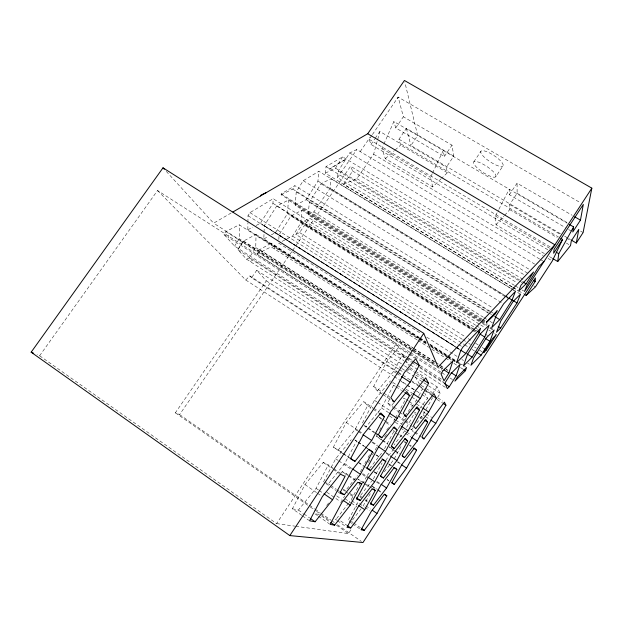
<?xml version="1.0" encoding="UTF-8"?>
<svg xmlns="http://www.w3.org/2000/svg" width="623" height="623" viewBox="0 0 623 623"><rect width="100%" height="100%" fill="white"/><g stroke="black" fill="none" stroke-linecap="round" stroke-linejoin="round"><path stroke-width="0.47" stroke-dasharray="3.12 2.34" d="M418.126 338.188L247.845 229.739L247.915 223.198M247.931 222.263L248.001 215.722L249.955 212.63L273.154 198.721L475.661 325.222M246.568 259.207L249.239 257.86L255.749 247.572L256.03 234.435L243.538 241.039L237.978 249.815L246.568 259.207L403.961 360.694M419.24 337.861L263.841 238.921L264.02 233.259M264.043 232.317L264.253 225.713L276.737 205.987L288.371 200.147L480.886 320.012M417.122 339.917L271.145 246.864L271.293 243.204L419.045 337.253M256.17 225.448L260.336 223.307L272.96 203.347L273.154 198.721M274.665 249.107L274.836 245.462M481.517 319.467L281.137 194.758L281.175 193.917L294.905 185.693L492.256 307.622M278.839 239.419L279.073 234.824L290.996 215.971L301.89 210.216L480.123 321.266M271.332 234.871L275.491 232.62L287.553 213.557L288.371 200.147M480.979 320.954L295.279 205.294L296.221 191.822L303.276 180.67L318.875 171.325L510.486 288.27M282.118 241.35L292.53 236.117L300.893 222.894L301.89 210.216M479.149 321.46L308.214 214.935L309.327 202.195L320.985 183.762L331.163 178.653L512.184 289.134M295.279 205.294L306.158 199.687L317.948 181.052L318.875 171.325M512.059 287.016L325.338 173.155L326.008 166.614L342.65 156.864L529.402 269.471M308.214 214.935L313.86 211.882L330.081 188.348L331.163 178.653M514.512 285.404L337.495 177.594L338.281 170.975L349.69 152.947L356.823 149.551L539.791 259.137M512.044 286.821L343.655 184.143L356.854 178.637L373.629 154.208L379.874 131.484L558.434 236.989M441.092 178.809L432.712 186.916L385.31 158.624L381.915 148.492L383.457 145.011M383.846 144.147L393.876 121.54L567.148 223.205M432.712 186.916L430.493 177.391L432.136 173.918M432.541 173.046L443.226 150.478L444.347 156.505L395.714 127.925L393.876 121.54M544.401 253.584L496.056 224.724L495.449 216.033L498.47 210.161M498.898 209.32L509.24 189.182L509.388 194.726L565.263 227.559M301.766 515.346L292.421 508.789L304.974 484.562L323.205 462.453L328.337 464.937L333.11 468.2M342.743 453.482L333.383 447.135L346.248 422.48L363.645 401.57L373.021 407.769M292.421 508.789L298.394 510.066L316.079 488.339L328.337 464.937M323.524 481.898L335.688 458.754L351.24 439.721M382.211 394.079L377.421 390.933L373.652 386.509L386.828 361.433L398.463 347.587L396.236 343.717L157.541 190.521L39.623 355.756L37.076 354.689M333.383 447.135L338.234 450.008L355.141 429.411L367.687 405.612L363.645 401.57M362.438 422.986L374.439 400.301L390.45 380.871M324.342 482.21L328.407 483.775L344.698 463.59L356.566 441.209L355.188 440.22M377.421 390.933L393.58 371.425L402.505 354.604L406.484 357.166M345.524 475.38L346.419 473.69L342.229 471.658L341.03 473.145M364.587 426.023L365.88 427.129L381.486 407.948L393.611 385.216L392.031 383.044M393.752 402.824L390.738 406.554L387.646 402.933L390.317 397.933M340.75 502.566L344.566 496.149M381.299 439.924L376.471 436.116L377.842 433.569M379.664 430.174L381.035 427.627M360.296 471.969L363.03 466.9M364.852 463.512L366.215 460.981M368.037 457.594L369.867 454.214M368.466 462.414L369.821 459.899M372.538 454.876L377.063 446.504M360.476 482.607L350.951 500.183L349.192 502.45M393.713 421.21L395.052 418.742M395.496 417.916L404.857 400.62L403.283 398.471M362.594 483.915L366.643 476.455M384.508 448.685L393.736 431.7L392.638 430.602M357.882 502.535L347.992 520.68L350.562 521.233M398.128 428.679L406.733 417.239M373.333 478.978L382.086 462.944M415.3 402.115L418.399 396.438M418.843 395.628L422.386 389.149L423.928 390.154M385.941 460.584L388.69 455.569L393.284 449.658M370.257 493.751L362.508 506.982M404.841 430.672L394.094 444.923M406.632 427.401L414.248 413.501L415.829 414.536M400.986 446.535L393.814 459.564L383.776 472.561M416.74 423.056L423.009 414.98L432.572 397.669M408.088 357.742L234.606 246.124L223.976 234.497L225.838 231.554L239.271 224.81L426.739 344.239M440.196 373.348L227.886 237.013L229.747 234.061M234.606 246.124L239.271 238.749L239.271 224.81M238.383 248.554L243.056 241.171L239.271 238.749M281.137 194.758L292.755 189.081L294.905 185.693M409.895 352.244L256.863 254.036L259.635 249.652L271.293 243.204M325.338 173.155L335.493 168.187L342.65 156.864M462.18 339.239L295.886 234.435L304.39 220.978L309.522 218.175L479.85 324.435M397.046 98.753L398.152 97.001L403.354 116.781L452.01 145.182L453.793 156.139L446.341 167.182L447.376 172.735L441.793 178.139M295.746 526.264L348.421 533.592L351.606 528.725M437.548 397.388L440.204 393.339L437.058 386.805L429.714 382.063M432.401 393.923L437.058 386.805M509.388 194.726L517.059 183.154L572.116 215.285M504.56 215.379L509.793 209.632L509.653 204.539L517.121 193.262L517.059 183.154M39.623 355.756L276.596 523.608L396.236 343.717M495.706 176.839A13.285 3.52 33.5 0 0 481.618 163.444A13.285 3.52 33.5 0 0 477.016 167.696A13.285 3.52 33.5 0 0 495.706 176.839L502.862 166.1A13.262 3.668 33.5 0 0 488.876 152.612A13.262 3.668 33.5 0 0 484.133 157.066A13.262 3.668 33.5 0 0 502.862 166.1M473.799 161.871L480.995 151.148M444.347 156.505L452.01 145.182M560.427 233.687L410.907 145.494L417.675 135.565L404.88 82.345M395.714 127.925L403.354 116.781M447.376 172.735L400.651 145.104L398.961 139.225L406.398 128.361L453.793 156.139M360.219 151.591L370.031 137.348M397.614 372.476L251.583 277.733L256.723 270.312L266.34 280.825L175.367 412.815L179.588 414.591L292.117 251.155M292.67 250.353L350.593 166.232L527.938 273.365M547.796 249.737L370.965 144.435L369.127 139.311L371.861 135.331M372.414 134.537L398.183 97.11L579.951 202.452M343.655 184.143L352.665 171.045L350.593 166.232M370.965 144.435L374.633 139.1M375.155 138.337L379.874 131.484M295.886 234.435L299.608 232.566L309.522 218.175M337.495 177.594L356.823 149.551M352.587 519.894L361.924 507.737M360.694 495.262L371.612 481.197M413.322 427.464L411.04 430.392L413.462 431.996M348.6 503.197L336.817 518.289L335.197 517.947M367.095 475.622L370.615 471.12M419.668 408.47L427.643 398.284L424.777 393.3M369.509 468.558L383.122 451.231M346.863 488.962L357.376 475.668M404.086 421.031L401.757 419.497L404.14 416.483M404.74 415.736L414.264 403.681M384.601 436.988L387.506 433.335M326.693 505.455L329.108 502.411M386.696 430.026L389.616 426.358M410.245 396.096L413.765 391.688M407.006 371.472L408.836 369.229M496.056 224.724L503.906 216.103M157.541 190.521L245.742 279.976L249.878 275.95L397.225 371.526M385.31 158.624L394.375 150.634M395.075 150.018L400.651 145.104M166.255 171.38L213.619 223.174L232.036 212.482M263.841 238.921L267.999 236.67M247.845 229.739L252.845 227.169M250.197 261.543L252.852 260.196L405.269 358.35M256.863 254.036L271.145 246.864M276.596 523.608L294.788 526.131M319.435 514.575L314.56 513.531L317.668 515.696M343.281 489.514L345.695 490.441M371.736 485.948L377.164 489.211M517.121 193.262L567.109 222.567M580.581 231.086L583.105 232.558M568.604 229.521L571.937 231.483M564.602 236.148L567.942 238.118M568.776 238.617L570.45 239.598M398.961 139.225L446.341 167.182M509.653 204.539L560.466 234.521M566.299 237.955L569.632 239.925M509.793 209.632L557.219 237.674M566.377 243.087L568.869 244.559M369.127 139.311L550.755 247.284M381.915 148.492L430.493 177.391M495.449 216.033L549.595 248.242M549.4 256.567L551.9 258.062M373.629 154.208L543.108 255.485M548.123 258.483L550.623 259.978M540.624 259.635L543.116 261.13M349.69 152.947L534.643 264.082M352.665 171.045L524.434 274.969M356.854 178.637L523.795 279.859M533.755 285.902L535.422 286.907M335.493 168.187L519.45 279.844M338.281 170.975L518.577 280.459M519.403 280.957L521.895 282.476M326.008 166.614L516.872 282.663M515.346 285.91L518.671 287.935M521.996 289.96L523.655 290.972M512.877 287.328L517.853 290.357M518.686 290.863L523.663 293.9M512.893 287.522L517.869 290.559M513.009 289.64L520.485 294.196M511.319 288.776L513.804 290.295M330.081 188.348L504.614 295.325M505.44 295.832L507.924 297.35M317.948 181.052L504.607 295.473M505.432 295.98L507.924 297.506M320.985 183.762L505.603 296.969M506.429 297.483L508.088 298.495M303.276 180.67L501.943 302.887M292.755 189.081L490.013 311.189M490.838 311.695L493.307 313.229M296.221 191.822L489.585 311.547M306.158 199.687L488.144 312.45M488.969 312.964L491.454 314.506M309.327 202.195L490.122 314.249M313.86 211.882L483.323 317.2M484.149 317.714L486.625 319.256M489.935 321.312L492.411 322.854M281.175 193.917L481.781 318.719M482.607 319.233L485.083 320.775M482.342 319.981L484.811 321.523M481.711 320.526L487.498 324.124M481.805 321.468L486.758 324.552M480.948 321.78L486.727 325.377M490.028 327.433L493.33 329.489M482.451 323.516L486.579 326.086M489.88 328.15L493.182 330.206M480.676 324.941L484.787 327.511M488.907 330.081L490.55 331.101M494.662 333.671L496.305 334.699M476.486 325.736L479.78 327.791M304.39 220.978L474.337 327.262M475.162 327.776L477.639 329.326M485.06 333.967L487.536 335.517M272.96 203.347L475.014 329.816M475.84 330.33L477.491 331.366M276.737 205.987L472.374 328.453M473.2 328.975L476.486 331.031M287.553 213.557L471.611 328.819M290.996 215.971L472.094 329.38M472.912 329.894L476.206 331.958M300.893 222.894L470.98 329.442M471.798 329.956L475.092 332.02M299.608 232.566L464.929 336.576M468.216 338.647L470.684 340.197M475.622 343.304L478.09 344.854M482.202 347.439L484.671 348.997M463.006 339.761L465.474 341.318M468.769 343.39L470.412 344.426M474.531 347.019L476.174 348.062M479.469 350.134L481.937 351.691M292.53 236.117L463.909 344.293M464.727 344.815L468.823 347.4M472.109 349.472L474.562 351.022M249.955 212.63L457.889 344.06M458.715 344.581L462.001 346.653M275.491 232.62L455.732 346.731M456.355 347.05L459.829 349.324M264.253 225.713L455.195 346.606L260.336 223.307M456.013 347.128L459.291 349.199M456.005 347.19L459.291 349.277M248.001 215.722L457.477 348.366M458.294 348.888L460.763 350.445M278.645 243.095L420.206 333.025M426.755 337.183L457.033 356.411M461.939 359.533L463.574 360.569M467.671 363.17L469.306 364.214M419.863 337.775L425.602 341.427M429.699 344.036L446.909 354.985M447.727 355.507L455.919 360.725M456.737 361.247L462.476 364.899M463.294 365.421L465.755 366.986M420.058 338.382L425.782 342.027M429.87 344.628L447.049 355.562M447.867 356.083L455.226 360.772M458.497 362.851L462.593 365.46M256.03 234.435L418.29 337.759M419.115 338.281L426.49 342.985M430.586 345.594L446.979 356.029M447.797 356.551L455.172 361.247M455.989 361.768L459.268 363.855M418.944 338.71L427.129 343.927M430.407 346.006L446.777 356.442M447.594 356.956L451.691 359.564M452.508 360.086L455.779 362.173M431.646 347.369L448.023 357.797M448.84 358.318L452.937 360.927M417.94 340.438L428.585 347.229M431.856 349.316L444.954 357.664M445.772 358.186L450.686 361.317M453.965 363.404L457.235 365.491M460.514 367.578L462.967 369.143M259.635 249.652L412.769 347.681M413.594 348.21L434.885 361.838M435.703 362.36L438.981 364.463M439.799 364.985L443.895 367.601M444.713 368.131L448.801 370.747M255.749 247.572L412.769 348.109M413.586 348.631L434.854 362.243M440.578 365.911L443.031 367.477M446.302 369.571L447.937 370.623M243.538 241.039L434.387 363.287M440.118 366.963L443.397 369.057M243.056 241.171L412.138 349.503M412.956 350.025L435.01 364.159M439.908 367.297L442.361 368.863M411.048 349.744L213.619 223.174M411.865 350.274L436.458 366.028M225.838 231.554L412.753 351.38M413.571 351.902L442.984 370.755M410.713 352.766L440.998 372.196M441.816 372.725L445.904 375.35M450.001 377.974L452.454 379.547M223.976 234.497L227.886 237.013M398.463 347.587L407.894 353.646M408.672 354.152L414.957 358.186M408.906 358.264L412.169 360.367M420.323 365.615L443.171 380.31M407.278 357.672L412.052 360.748M237.978 249.815L405.666 357.766M406.484 358.295L411.39 361.457M419.567 366.721L444.106 382.522M406.087 358.871L410.978 362.025M411.787 362.547L416.678 365.701M419.941 367.796L443.576 383.02M249.239 257.86L252.852 260.196M404.779 361.223L409.685 364.385M410.502 364.914L445.679 387.592M410.059 367.734L414.754 370.771M415.541 371.269L424.154 376.829M256.723 270.312L403.603 365.195M404.42 365.724L415.845 373.099M416.662 373.629L424.006 378.371M415.767 375.03L422.168 379.173M266.34 280.825L401.025 367.983M401.843 368.512L406.741 371.682M407.551 372.211L414.085 376.432M414.902 376.962L423.064 382.242M423.881 382.771L440.204 393.339M386.828 361.433L398.712 369.135M399.507 369.641L403.463 372.211M421.21 385.38L425.19 387.958M425.984 388.472L432.346 392.599M398.042 372.048L402.108 374.688M402.925 375.217L410.253 379.975M411.063 380.497L418.391 385.255M419.209 385.777L423.274 388.417M424.092 388.947L432.23 394.227M437.93 397.926L442.813 401.095M398.432 373.006L401.695 375.124M412.301 382.008L419.645 386.774M420.455 387.304L425.353 390.473M426.171 391.003L431.879 394.709M424.707 390.652L430.89 394.671M437.05 399.46L442.696 403.12M393.58 371.425L395.948 372.959M396.734 373.473L400.675 376.035M245.742 279.976L393.386 376.004M394.195 376.533L406.437 384.492M407.247 385.022L421.117 394.04M421.935 394.569L427.643 398.284M401.251 381.471L405.986 384.555M406.772 385.069L414.669 390.2M405.994 389.149L412.34 393.284M392.786 382.397L396.68 384.936M397.458 385.45L402.917 389.001M403.696 389.507L406.032 391.034M393.611 385.216L395.208 386.252M396.01 386.774L401.601 390.426M402.396 390.948L404.794 392.506M411.85 397.139L416.655 400.278M417.457 400.799L423.866 404.981M416.483 403.984L422.176 407.707M403.805 398.058L405.378 399.086M406.157 399.6L408.517 401.142M409.295 401.648L413.22 404.218M423.001 411.756L425.345 413.29M426.124 413.797L431.591 417.371M410.526 404.335L412.956 405.923M423.009 414.98L424.606 416.032M425.4 416.553L430.189 419.692M414.466 412.068L416.071 413.119M420.899 416.289L422.511 417.348M373.652 386.509L383.028 392.661M383.815 393.175L390.068 397.279M419.77 417.122L422.137 418.672M383.013 394.6L390.193 399.32M387.646 402.933L393.105 406.523M393.884 407.037L400.122 411.141M392.342 407.613L398.751 411.834M399.553 412.364L402.762 414.474M404.732 420.136L399.187 416.476L401.757 419.497M405.518 420.657L410.277 423.788M374.439 400.301L376.798 401.858M377.593 402.38L389.414 410.175M404.864 421.545L409.513 424.621M410.292 425.127L412.621 426.662M381.486 407.948L388.581 412.636M410.409 428.858L414.272 431.412M415.043 431.918L418.905 434.472M389.468 415.938L395.013 419.606M395.807 420.128L402.147 424.318M414.264 432.526L418.29 435.189M419.092 435.718L421.514 437.315M395.309 422.269L400.916 425.976M373.8 408.291L379.275 411.904M367.687 405.612L372.476 408.781M373.27 409.311L378.854 413.01M400.581 428.009L405.947 431.568M406.718 432.082L411.32 435.127M405.503 433.343L410.962 436.964M379.415 417.091L381.751 418.64M382.53 419.154L384.866 420.704M385.645 421.226L390.317 424.325M385.949 422.542L389.951 425.198M393.362 430.524L394.943 431.575M399.693 434.729L402.069 436.302M396.064 433.25L401.492 436.855M404.428 441.364L405.97 442.392M409.833 444.962L411.382 445.99M404.475 442.182L406.087 443.257M409.303 445.398L410.915 446.465M364.33 425.384L367.445 427.464M368.224 427.978L374.446 432.136M375.225 432.658L377.561 434.215M367.477 428.188L374.657 432.985M375.451 433.515L377.85 435.111M376.471 436.116L381.954 439.783M382.74 440.305L387.436 443.444M382.109 440.469L387.771 444.254M389.305 446.878L394.133 450.102M394.935 450.639L399.756 453.863M394.351 450.733L389.18 446.909M395.138 451.262L399.078 453.894M346.248 422.48L358.108 430.423M358.903 430.952L362.859 433.6M355.141 429.411L357.501 430.991M358.287 431.521L362.228 434.161M372.616 442.003L377.343 445.172M372.017 442.4L377.561 446.115M385.863 452.407L390.66 455.623M386.19 453.287L390.021 455.857M398.042 461.845L400.379 463.419M396.999 461.705L400.192 463.847M354.767 439.822L357.104 441.395M357.882 441.917L364.105 446.107M364.883 446.629L367.991 448.724M358.163 442.275L364.541 446.566M365.335 447.104L367.726 448.716M376.432 455.039L379.563 457.142M375.825 454.767L378.893 456.83M388.635 463.777L391.851 465.942M388.978 464.127L391.345 465.716M387.047 479.437L388.651 480.528M387.109 479.718L388.651 480.761M374.158 471.712L378.029 474.337M374.112 471.961L377.281 474.103M358.552 462.336L363.357 465.591M358.389 462.562L366.168 467.834M338.234 450.008L349.386 457.578M343.522 454.011L349.76 458.248M377.226 481.626L380.349 483.744M376.292 481.875L380.123 484.484M362.695 473.605L366.69 476.322M362.352 474.438L367.103 477.67M344.698 463.59L351.777 468.418M335.688 458.754L338.048 460.358M338.834 460.895L351.427 469.469M377.974 489.756L381.19 491.944M372.546 486.641L377.172 489.795M377.943 490.324L381.027 492.427M369.12 486.213L361.379 480.933L357.89 479.243L363.419 483.02M369.898 486.742L372.219 488.323M364.214 483.557L368.956 486.797M346.419 473.69L348.023 474.781M348.825 475.326L355.227 479.702M342.229 471.658L347.673 475.38M348.452 475.91L354.674 480.162M333.912 468.745L341.077 473.651M323.205 462.453L332.565 468.854M333.344 469.384L339.582 473.651M360.117 496.001L361.69 497.076M365.623 499.778L367.196 500.861M359.775 496.78L361.293 497.824M365.078 500.425L367.352 501.982M350.29 493.595L353.35 495.698M343.242 489.966L344.807 491.041M345.586 491.578L353.405 496.959M365.849 505.798L370.623 509.077M359.44 503.61L364.112 506.826M364.891 507.356L369.564 510.572M328.407 483.775L329.995 484.873M330.79 485.418L336.365 489.257M337.16 489.803L339.551 491.454M351.722 500.713L357.08 504.404M325.86 483.503L335.953 490.457M336.731 490.994L339.06 492.598M345.01 498.719L350.601 502.574M351.395 503.127L356.987 506.982M336.739 495.908L341.482 499.187M326.873 492.279L340.244 501.523M316.079 488.339L318.439 489.966M319.225 490.511L323.15 493.229M304.974 484.562L316.811 492.77M317.605 493.315L321.546 496.056M351.419 521.412L352.93 522.463M353.685 522.985L360.483 527.712M349.534 521.755L351.847 523.359M352.618 523.896L359.549 528.709M340.688 520.984L346.871 525.29M335.135 519.076L336.716 520.174M337.502 520.727L345.399 526.225M179.588 414.591L314.342 508.594M315.145 509.147L319.926 512.488M320.72 513.04L331.086 520.275M331.888 520.828L334.278 522.495M337.471 524.722L361.387 541.41M175.367 412.815L309.343 506.32M310.145 506.873L315.721 510.767M316.523 511.327L320.51 514.107M321.304 514.668L330.081 520.789M336.459 525.236L348.421 533.592M321.717 516.163L330.065 521.996M318.446 516.241L329.326 523.842M298.394 510.066L303.167 513.414M303.962 513.967L309.53 517.869M302.544 515.891L308.774 520.26M379.29 417.239L381.276 419.224M249.878 275.95L251.583 277.733M402.505 354.604L404.864 358.708M405.339 359.526L408.641 365.273M415.292 376.829L419.622 384.352M406.398 128.361L410.907 145.494M329.544 168.763L329.497 169.222L346.115 158.958L329.544 168.763"/><path stroke-width="0.93" d="M524.488 294.406L526.147 295.419L535.219 281.495L535.43 277.897L362.983 542.524L289.827 535.593L31.15 352.197L163.008 167.828L423.757 333.352L438.094 367.079L554.914 244.8L367.718 133.743L232.877 211.999M552.733 258.561L557.733 261.543L558.761 253.693L573.604 226.92L569.422 224.467M573.604 226.92L572.771 231.974L580.457 220.16L583.323 204.406L554.088 249.262L553.637 253.218L562.6 239.45L560.934 238.469M571.283 240.089L576.298 243.048L578.775 229.404L571.299 240.906L570.536 245.548L557.733 261.543M367.718 133.743L404.436 80.476L591.85 188.154L583.105 232.558L576.298 243.048M448.895 373.052L452.937 360.927L442.984 370.755L441.014 373.87L443.989 380.84L448.895 373.052L443.997 369.914M456.114 375.856L460.085 364.377L450.772 373.777L444.923 383.044L447.314 388.643L449.284 386.696L456.114 375.856L451.208 372.718M465.42 370.716L466.572 367.508L457.812 376.518L454.907 381.128L465.42 370.716L463.785 369.665M479.134 332.394L480.598 328.313L462.827 347.175L460.763 350.445L456.597 362.695L465.872 353.443L479.134 332.394L477.491 331.366M484.764 337.051L489.148 325.151L480.598 333.601L467.491 354.386L463.411 365.981L472.117 357.104L484.764 337.051L479.835 333.959M489.88 341.279L494.156 330.003L486.088 338.141L473.589 357.96L470.941 365.249L481.127 355.165L489.88 341.279L485.769 338.71M512.075 300.052L515.462 291.307L503.594 303.907L496.196 315.643L491.711 327.636L499.724 319.63L512.075 300.052L508.75 298.012M517.02 302.934L520.485 294.196L513.056 301.54L500.853 320.9L496.484 332.261L500.682 327.994L517.02 302.934L512.885 300.395M562.6 239.45L552.297 260.975L535.422 286.907L526.147 295.419M332.581 499.763L345.056 476.369L340.36 474.189L322.34 496.601L309.553 520.805L315.098 521.77L332.581 499.763L323.937 493.774M371.674 440.492L384.438 416.709L380.832 412.94L363.645 434.13L350.539 458.777L354.962 461.363L371.674 440.492L363.014 434.69M360.437 474.313L372.507 451.932L368.769 449.245L352.213 470.007L339.839 493.136L344.324 494.74L360.437 474.313L352.563 468.948M410.144 382.179L419.217 365.358L415.743 358.692L404.257 372.725L390.847 397.793L394.188 401.944L410.144 382.179L401.469 376.549M361.628 484.071L357.789 482.288L341.817 502.605L330.097 524.387L334.621 525.173L350.181 505.191L361.628 484.071L359.23 482.436M397.256 418.368L409.584 395.636L406.811 391.54L390.987 411.219L378.332 434.737L381.837 437.774L397.256 418.368L389.375 413.158M385.481 451.426L397.163 429.987L394.219 426.903L378.916 446.232L366.947 468.364L370.56 470.474L385.481 451.426L378.356 446.644M374.68 481.758L385.785 461.472L382.693 459.252L367.897 478.207L356.535 499.109L360.234 500.433L374.68 481.758L367.484 476.868M420.276 398.455L428.562 383.309L425.719 377.842L415.455 390.714L403.237 413.189L405.97 416.592L420.276 398.455L413.135 393.798M375.311 490.433L372.118 488.954L357.789 507.535L346.98 527.323L350.741 527.977L364.743 509.676L375.311 490.433L372.99 488.853M408.12 430.742L419.435 410.168L417.137 406.78L402.941 424.847L391.353 446.068L394.242 448.576L408.12 430.742L401.718 426.506M396.929 460.49L407.691 440.975L405.238 438.405L391.462 456.161L380.443 476.252L383.449 478.005L396.929 460.49L390.792 456.371M386.579 487.98L396.851 469.423L394.266 467.562L380.887 485.005L370.389 504.069L373.489 505.175L386.579 487.98L381.128 484.273M428.679 411.959L436.31 398.183L433.935 393.627L424.66 405.503L413.446 425.883L415.72 428.71L428.679 411.959L422.994 408.236M386.813 495.783L384.118 494.53L371.121 511.647L361.091 529.784L364.268 530.337L376.993 513.461L386.813 495.783L384.399 494.14M417.208 441.1L427.658 422.301L425.727 419.458L412.854 436.147L402.17 455.475L404.592 457.586L417.208 441.1L411.741 437.478M406.562 468.122L416.553 450.219L414.474 448.046L401.944 464.462L391.742 482.848L394.281 484.336L406.562 468.122L401.78 464.914M435.773 423.344L445.92 405.215L444.44 402.147L432.37 417.885L421.997 436.521L423.928 438.911L435.773 423.344L430.984 420.214M526.077 283.862L533.568 271.978L521.015 285.178L518.702 291.066L526.077 283.862L522.767 281.853M260.507 195.965L261.084 195.038L266.636 192.406M486.314 350.033L496.305 334.699L492.489 338.608L483.588 352.727L486.314 350.033L484.671 348.997M591.85 188.154L524.488 291.478L526.887 285.498L538.809 266.582L543.949 261.629M289.827 535.593L423.757 333.352M31.15 352.197L33.689 353.264M574.616 216.749L580.457 220.16M556.261 252.206L558.761 253.693M533.561 280.49L535.219 281.495M494.763 316.554L499.724 319.63M498.198 326.452L500.682 327.994M476.206 352.057L481.127 355.165M467.203 353.989L472.117 357.104M460.934 350.321L465.872 353.443M412.847 361.262L419.217 365.358M444.394 383.542L449.284 386.696M422.962 379.687L428.562 383.309M431.669 395.169L436.31 398.183M443.498 403.642L445.92 405.215M405.589 393.027L409.584 395.636M416.195 408.042L419.435 410.168M424.504 420.229L427.658 422.301M392.591 400.893L394.188 401.944M404.366 415.533L405.97 416.592M422.316 437.844L423.928 438.911M379.656 413.54L384.438 416.709M393.16 427.331L397.163 429.987M404.592 438.911L407.691 440.975M413.329 448.077L416.553 450.219M379.438 436.178L381.837 437.774M391.812 446.956L394.242 448.576M402.232 456.005L404.592 457.586M368.528 449.253L372.507 451.932M381.954 458.894L385.785 461.472M393.705 467.305L396.851 469.423M391.867 482.7L394.281 484.336M380.349 475.91L383.449 478.005M366.558 467.764L370.56 470.474M350.188 458.123L354.962 461.363M370.342 503.018L373.489 505.175M356.411 497.8L360.234 500.433M372.219 510.175L376.993 513.461M340.345 491.999L344.324 494.74M358.614 505.455L364.743 509.676M343.063 500.277L350.181 505.191M362.002 528.763L364.268 530.337M347.642 525.828L350.741 527.977M330.829 522.526L334.621 525.173M310.324 518.429L315.098 521.77M163.008 167.828L164.308 169.246M486.734 321.795L486.462 322.55L494.958 314.249L497.209 310.682L486.734 321.795"/></g></svg>
